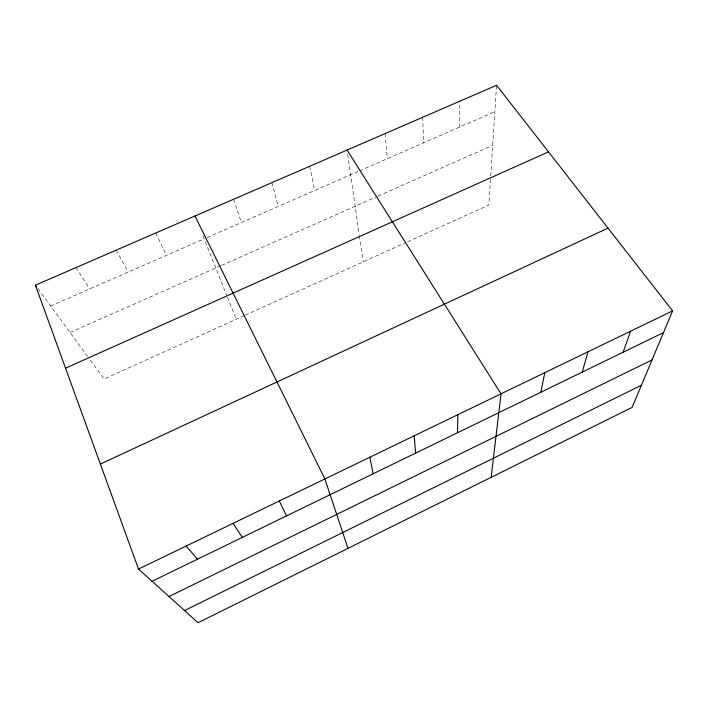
<?xml version="1.0" encoding="UTF-8"?>
<svg xmlns="http://www.w3.org/2000/svg" width="708" height="708" viewBox="0 0 708 708"><rect width="100%" height="100%" fill="white"/><g stroke="black" fill="none" stroke-linecap="round" stroke-linejoin="round"><path stroke-width="0.53" stroke-dasharray="3.54 2.66" d="M459.421 127.157L459.846 101.191M490.511 179.168L488.839 205.054L406.905 242.101M490.724 175.858L496.556 85.279M244.295 315.626L104.147 378.992L89.429 358.903M245.304 315.166L405.914 242.552M70.074 332.495L220.666 265.801M221.648 265.367L377.134 196.514M378.134 196.072L492.688 145.335M50.675 306.015L204.108 238.879M207.125 237.561L358.567 171.292M359.558 170.858L494.857 111.652M37.949 288.643L87.544 356.328M76.022 267.562L89.704 288.935M116.147 250.172L128.29 272.058M155.787 232.985L166.415 255.376M202.913 235.897L226.622 295.192M227.445 297.245L236.251 319.264M233.667 199.231L241.366 222.578M271.916 182.646L278.2 206.453M309.723 166.265L314.626 190.523M347.699 154.362L359.257 234.702M359.407 235.737L363.169 261.871M385.117 133.582L387.311 158.716M422.703 117.289L423.57 142.848"/><path stroke-width="1.06" d="M457.474 432.774L457.908 414.667M491.166 477.316L501.016 393.825L347.079 150.069M540.806 392.25L544.824 372.647M582.25 372.098L588.012 351.77M623.137 352.212L630.598 331.185M672.6 310.883L632.111 407.401L198.045 622.721L138.511 569.064L35.4 285.174L496.556 85.279L672.6 310.883L138.511 569.064M184.54 610.553L641.404 385.232M169.008 596.552L652.015 359.938M152.07 581.286L663.493 332.592M100.377 464.059L608.022 228.118M65.552 368.187L548.514 151.857M186.124 546.054L197.514 559.187M35.4 285.174L36.674 286.908M233.047 523.371L242.322 537.399M194.966 216.011L324.901 478.962L347.973 548.346M279.306 501.007L286.528 515.902M369.859 457.226L373.151 473.776M414.189 435.801L415.596 453.138"/></g></svg>
